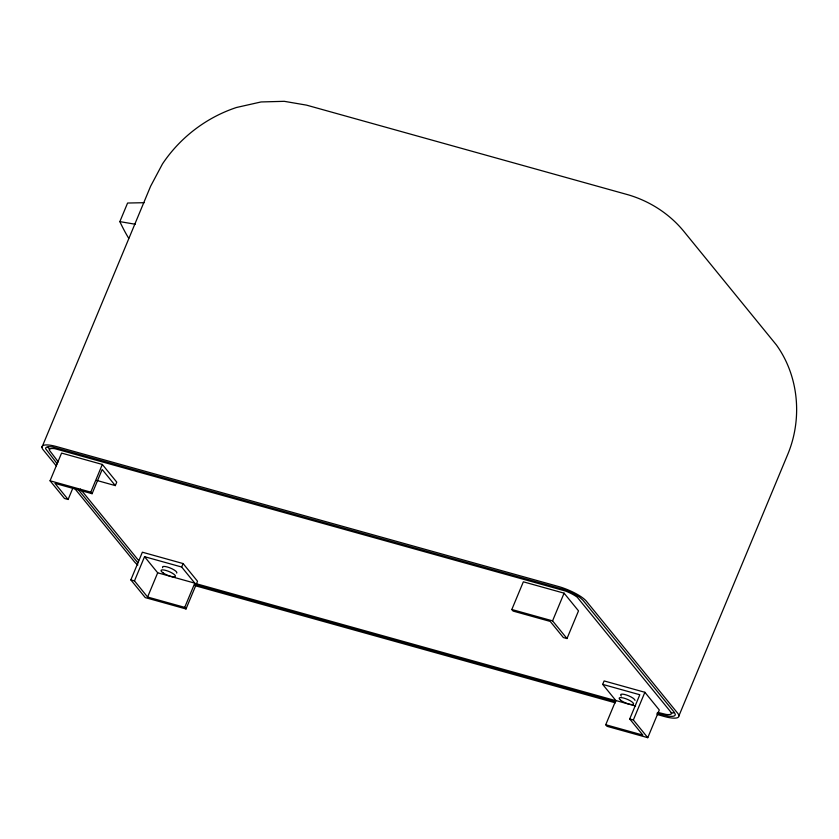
<?xml version="1.0" encoding="UTF-8"?>
<svg xmlns="http://www.w3.org/2000/svg" width="839" height="839" viewBox="0 0 839 839"><rect width="100%" height="100%" fill="white"/><g stroke="black" fill="none" stroke-linecap="round" stroke-linejoin="round"><path stroke-width="1.26" d="M128.713 238.307A439.007 183.311 -74.4 0 1 119.851 221.622L127.591 203.028L144.14 202.702M41.95 447.271L150.621 186.216L162.462 163.941C180.091 137.544 206.331 117.45 236.483 107.486L261.076 101.949L284.253 101.32L306.539 105.137L628.631 194.931C650.686 201.538 670.529 214.574 684.865 232.634L776.39 344.934C799.053 376.449 802.545 419.196 787.59 454.759L678.929 715.814M72.909 487.952L68.106 499.488L64.477 498.471L50.057 480.778L61.583 453.091L102.327 464.449L116.747 482.142L115.31 485.603L96.747 480.432M115.31 485.603L102.169 469.483L92.091 493.71L90.801 492.136L102.327 464.449M130.842 579.896L142.368 552.209L183.112 563.567L197.532 581.27L186.006 608.957L145.262 597.599L130.842 579.896L134.471 580.913L147.601 597.032L184.716 607.373L186.006 608.957M134.471 580.913L144.549 556.687L181.664 567.028L194.805 583.147L184.716 607.373M147.601 597.032L157.69 572.806L144.549 556.687M181.664 567.028L183.112 563.567M511.821 609.502L523.347 581.815L564.091 593.173L578.511 610.865L566.986 638.552L563.357 637.546L550.227 621.426L513.111 611.075L511.821 609.502L552.565 620.86L566.986 638.552M552.565 620.86L564.091 593.173M602.685 684.393L604.132 680.932L644.876 692.29L659.297 709.993L647.771 737.68L607.027 726.322L605.737 724.739L615.826 700.513L602.685 684.393L639.8 694.744L629.722 718.971L642.852 735.09L605.737 724.739M647.771 737.68L633.351 719.977L644.876 692.29M119.851 221.622L135.226 224.233M50.057 480.778L90.801 492.136M92.091 493.71L54.975 483.369L68.106 499.488M157.69 572.806L194.805 583.147M615.826 700.513L635.616 706.029M195.707 583.577L616.204 700.796M657.881 712.405L665.998 714.398A15.983 4.111 22.6 0 0 671.64 713.035L577.274 597.242A15.983 4.111 22.6 0 0 565.444 591.013L54.881 448.687A15.983 4.111 22.6 0 0 49.239 450.04L58.258 461.89M195.298 584.594L615.249 701.666M656.864 713.265L668.253 716.118A19.905 5.118 22.6 0 0 675.29 714.429L674.325 712.332L583.011 600.294L580.127 597.662A19.905 5.118 22.6 0 0 565.392 589.901L52.626 446.956A19.905 5.118 22.6 0 0 45.589 448.655L57.251 463.862M194.984 585.653L615.427 702.851M657.094 714.471L664.666 716.579A23.838 6.125 22.6 0 0 677.828 713.412L586.304 601.112A23.838 6.125 22.6 0 0 558.722 586.576L56.213 446.495A23.838 6.125 22.6 0 0 43.051 449.662L56.244 465.855M629.722 718.971L633.351 719.977M47.991 447.281L49.637 449.305M80.418 489.085L138.687 560.588M77.817 489.106L137.869 562.791M75.206 489.127L134.576 561.973A23.838 6.125 22.6 0 0 137.89 564.993M162.661 567.709A7.761 1.993 22.6 0 1 169.656 567.762A7.761 1.993 22.6 0 1 176.704 573.089M621.332 696.076A7.761 1.993 22.6 0 1 626.188 694.912A7.761 1.993 22.6 0 1 635.018 700.387M673.518 712.909A19.905 5.118 22.6 0 1 671.106 712.835M163.353 573.079A7.761 1.993 22.6 0 0 175.267 576.55A7.761 1.993 22.6 0 0 166.091 570.499A7.761 1.993 22.6 0 0 163.353 573.079M620.441 700.03A7.761 1.993 22.6 0 0 632.879 704.519A7.761 1.993 22.6 0 0 625.81 698.73A7.761 1.993 22.6 0 0 620.441 700.03"/></g></svg>
